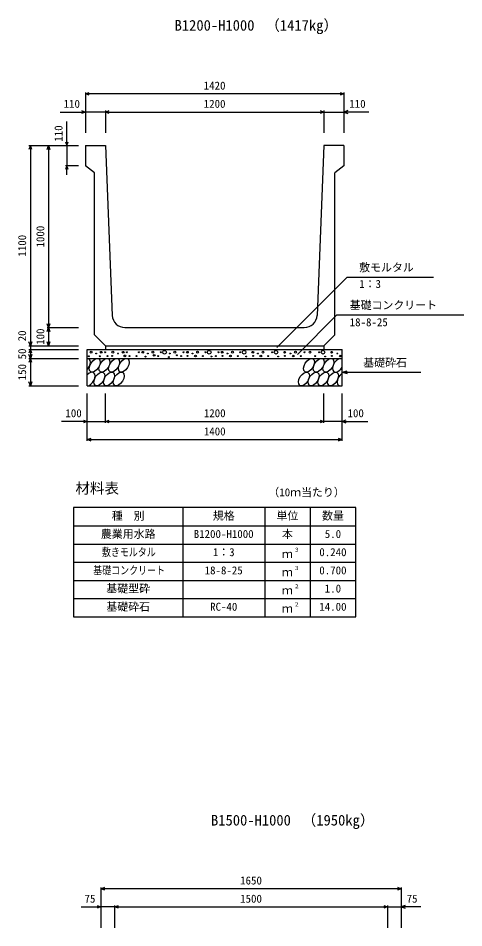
# Model space of a CAD drawing. Units: millimetres, scale not verified. Extents: x -33600 to 33600, y -11880 to 11880.
# Drawn here: x 10189 to 12637, y -5228 to -227 of the extents above; entities that cross this region are included whole.
import ezdxf
from ezdxf.enums import TextEntityAlignment as Align

# ---------------------------------------------------------------- set-up
doc = ezdxf.new("R2010")
doc.units = ezdxf.units.MM
doc.header["$LTSCALE"] = 40
for name, color, linetype, lineweight in [('0-0_DIM', 7, 'Continuous', 25), ('0-2_HATCH', 6, 'Continuous', 25), ('0-3_HYO', 3, 'Continuous', 25), ('0-4_HYO2', 4, 'Continuous', 25), ('0-5_OUTLINE', 3, 'Continuous', 25), ('0-6_TXT', 7, 'Continuous', 25)]:
    doc.layers.add(name, color=color, linetype=linetype, lineweight=lineweight)
doc.styles.add('ＭＳ ゴシック', font='')
doc.styles.get('ＭＳ ゴシック').set_extended_font_data('MS Gothic')

msp = doc.modelspace()

# ---------------------------------------------------------------- linework, layer by layer
at = {"layer": '0-0_DIM'}
for p, q in [((10558.16, -635.67), (10558.16, -858.17)), ((11978.16, -643.17), (10558.16, -643.17)), ((11978.16, -635.67), (11978.16, -858.17)), ((10420.38, -743.17), (10558.16, -743.17)), ((10668.16, -743.17), (10558.16, -743.17)), ((10668.16, -735.67), (10668.16, -858.17)), ((10668.16, -743.17), (11868.16, -743.17)), ((11868.16, -735.67), (11868.16, -858.17)), ((11868.16, -743.17), (11978.16, -743.17)), ((12115.93, -743.17), (11978.16, -743.17)), ((10455.66, -928.17), (10455.66, -795.92)), ((10248.16, -928.17), (10520.66, -928.17)), ((10255.66, -928.17), (10255.66, -2028.17)), ((10355.66, -928.17), (10355.66, -1928.17)), ((10455.66, -928.17), (10455.66, -1038.17)), ((10520.66, -1038.17), (10448.16, -1038.17)), ((10455.66, -1088.17), (10455.66, -1038.17)), ((11995.4, -1651.62), (11609.42, -2037.61)), ((11995.4, -1651.62), (12470.71, -1651.62)), ((11940.14, -1858.88), (11723.33, -2075.69)), ((11940.14, -1858.88), (12637.01, -1858.88)), ((10348.16, -1928.17), (10520.66, -1928.17)), ((10355.66, -1928.17), (10355.66, -2028.17)), ((10248.16, -2028.17), (10520.66, -2028.17)), ((10248.16, -2048.17), (10520.66, -2048.17)), ((10248.16, -2098.17), (10520.66, -2098.17)), ((10255.66, -2098.17), (10255.66, -2248.17)), ((11968.16, -2173.17), (11997.13, -2165.41)), ((11968.16, -2173.17), (12401.47, -2173.17)), ((11968.16, -2173.17), (11997.13, -2180.94)), ((10248.16, -2248.17), (10520.66, -2248.17)), ((10568.16, -2551.6), (10568.16, -2290.24)), ((10668.16, -2451.6), (10668.16, -2290.24)), ((11868.16, -2451.6), (11868.16, -2290.24)), ((11968.16, -2551.6), (11968.16, -2290.24)), ((10568.16, -2444.1), (10426.36, -2444.1)), ((10568.16, -2444.1), (10668.16, -2444.1)), ((10668.16, -2444.1), (11868.16, -2444.1)), ((11968.16, -2444.1), (11868.16, -2444.1)), ((11968.16, -2444.1), (12109.95, -2444.1)), ((10568.16, -2544.1), (11968.16, -2544.1)), ((10643.16, -5005.4), (10643.16, -5227.9)), ((12293.16, -5012.9), (10643.16, -5012.9)), ((12293.16, -5005.4), (12293.16, -5227.9)), ((10534.78, -5112.9), (10643.16, -5112.9)), ((10718.16, -5112.9), (10643.16, -5112.9)), ((10718.16, -5105.4), (10718.16, -5227.9)), ((10718.16, -5112.9), (12218.16, -5112.9)), ((12218.16, -5105.4), (12218.16, -5227.9)), ((12218.16, -5112.9), (12293.16, -5112.9)), ((12401.53, -5112.9), (12293.16, -5112.9))]:
    msp.add_line(p, q, dxfattribs=at)
for points in [[(10579.3, -650.87), (10558.16, -643.17), (10579.3, -635.48)], [(11957.01, -635.48), (11978.16, -643.17), (11957.01, -650.87)], [(10537.01, -735.48), (10558.16, -743.17), (10537.01, -750.87)], [(10689.3, -750.87), (10668.16, -743.17), (10689.3, -735.48)], [(11847.01, -735.48), (11868.16, -743.17), (11847.01, -750.87)], [(11999.3, -735.48), (11978.16, -743.17), (11999.3, -750.87)], [(10263.35, -949.32), (10255.66, -928.17), (10247.96, -949.32)], [(10347.96, -949.32), (10355.66, -928.17), (10363.35, -949.32)], [(10447.96, -907.03), (10455.66, -928.17), (10463.35, -907.03)], [(10463.35, -1059.32), (10455.66, -1038.17), (10447.96, -1059.32)], [(10363.35, -1907.03), (10355.66, -1928.17), (10347.96, -1907.03)], [(10347.96, -1949.32), (10355.66, -1928.17), (10363.35, -1949.32)], [(10263.35, -2007.03), (10255.66, -2028.17), (10247.96, -2007.03)], [(10263.35, -2069.32), (10255.66, -2048.17), (10247.96, -2069.32)], [(10255.66, -2028.17), (10255.66, -2048.17), (10255.66, -2098.17)], [(10363.35, -2007.03), (10355.66, -2028.17), (10347.96, -2007.03)], [(10263.35, -2077.03), (10255.66, -2098.17), (10247.96, -2077.03)], [(10263.35, -2119.32), (10255.66, -2098.17), (10247.96, -2119.32)], [(10263.35, -2227.03), (10255.66, -2248.17), (10247.96, -2227.03)], [(10547.01, -2436.41), (10568.16, -2444.1), (10547.01, -2451.8)], [(10689.3, -2451.8), (10668.16, -2444.1), (10689.3, -2436.41)], [(11847.01, -2436.41), (11868.16, -2444.1), (11847.01, -2451.8)], [(11989.3, -2436.41), (11968.16, -2444.1), (11989.3, -2451.8)], [(10589.3, -2551.8), (10568.16, -2544.1), (10589.3, -2536.41)], [(11947.01, -2536.41), (11968.16, -2544.1), (11947.01, -2551.8)], [(10664.3, -5020.6), (10643.16, -5012.9), (10664.3, -5005.21)], [(12272.01, -5005.21), (12293.16, -5012.9), (12272.01, -5020.6)], [(10622.01, -5105.21), (10643.16, -5112.9), (10622.01, -5120.6)], [(10739.3, -5120.6), (10718.16, -5112.9), (10739.3, -5105.21)], [(12197.01, -5105.21), (12218.16, -5112.9), (12197.01, -5120.6)], [(12314.3, -5105.21), (12293.16, -5112.9), (12314.3, -5120.6)]]:
    msp.add_lwpolyline(points, dxfattribs=at)
at = {"layer": '0-2_HATCH'}
for centre, radius in [((10576.82, -2085.87), 2.5), ((10589.24, -2063.07), 5), ((10617.28, -2070.95), 2.5), ((10636.8, -2086.22), 2.5), ((10645.32, -2063.95), 5), ((10666.35, -2063.95), 2.5), ((10680.37, -2084.96), 2.5), ((10705.31, -2084.28), 2.5), ((10709.24, -2063.07), 5), ((10737.28, -2070.95), 2.5), ((10765.32, -2063.95), 5), ((10775.4, -2084.28), 5), ((10786.35, -2063.95), 2.5), ((10800.37, -2084.96), 2.5), ((10838.18, -2084.96), 2.5), ((10852.2, -2063.95), 2.5), ((10873.23, -2063.95), 5), ((10888.35, -2087.99), 2.5), ((10901.27, -2070.95), 2.5), ((10929.31, -2063.07), 5), ((10935.73, -2080.8), 5), ((10958.18, -2084.96), 2.5), ((10972.2, -2063.95), 2.5), ((10993.23, -2063.95), 10), ((11016.71, -2090.23), 2.5), ((11021.27, -2070.95), 2.5), ((11049.31, -2063.07), 5), ((11060.65, -2080.64), 2.5), ((11083.41, -2084.96), 2.5), ((11097.43, -2063.95), 2.5), ((11118.46, -2063.95), 5), ((11119.76, -2084.29), 2.5), ((11146.49, -2070.95), 2.5), ((11162.82, -2084.53), 5), ((11174.53, -2063.07), 5), ((11203.41, -2084.96), 2.5), ((11217.43, -2063.95), 2.5), ((11238.46, -2063.95), 10), ((11250.42, -2087.03), 2.5), ((11275.1, -2084.96), 2.5), ((11289.12, -2063.95), 2.5), ((11310.15, -2063.95), 5), ((11311.45, -2084.29), 2.5), ((11338.18, -2070.95), 2.5), ((11354.51, -2084.53), 5), ((11366.22, -2063.07), 5), ((11395.1, -2084.96), 2.5), ((11409.12, -2063.95), 2.5), ((11430.15, -2063.95), 10), ((11442.1, -2087.03), 2.5), ((11477.75, -2063.95), 5), ((11479.06, -2084.29), 2.5), ((11505.79, -2070.95), 2.5), ((11522.11, -2084.53), 5), ((11533.83, -2063.07), 5), ((11562.7, -2084.96), 2.5), ((11584.21, -2063.95), 2.5), ((11605.24, -2063.95), 10), ((11617.2, -2087.03), 2.5), ((11652.85, -2063.95), 5), ((11654.15, -2084.29), 2.5), ((11684.13, -2070.95), 2.5), ((11700.45, -2084.53), 5), ((11712.16, -2063.07), 5), ((11741.04, -2084.96), 2.5), ((11762.55, -2063.95), 2.5), ((11791.96, -2063.07), 5), ((11820.84, -2084.96), 2.5), ((11842.35, -2063.95), 2.5), ((11863.38, -2063.95), 10), ((11875.34, -2087.03), 2.5), ((11910.98, -2063.95), 5), ((11912.29, -2084.29), 2.5), ((11942.26, -2070.95), 2.5), ((11958.59, -2084.53), 5)]:
    msp.add_circle(centre, radius, dxfattribs=at)
for centre, start_param, end_param in [((10556.19, -2135.67), 4.3711174, 6.6890199), ((11946.34, -2135.67), 6.2831853, 11.0601374), ((10581.51, -2210.67), 3.4964223, 7.563715), ((11971.66, -2210.67), 0.9351899, 3.8417621)]:
    msp.add_ellipse(centre, major_axis=(21.82, 35.31), ratio=0.5792, start_param=start_param, end_param=end_param, dxfattribs=at)
for centre in [(10609.4, -2135.67), (10662.61, -2135.67), (10715.83, -2135.67), (10769.04, -2135.67), (11786.7, -2135.67), (11839.91, -2135.67), (11893.12, -2135.67), (10634.72, -2210.67), (10687.94, -2210.67), (10741.15, -2210.67), (11758.81, -2210.67), (11812.02, -2210.67), (11865.23, -2210.67), (11918.45, -2210.67)]:
    msp.add_ellipse(centre, major_axis=(21.82, 35.31), ratio=0.5792, dxfattribs=at)
at = {"layer": '0-3_HYO'}
for p, q in [((11093.16, -2918.05), (11093.16, -3518.05)), ((11543.16, -2918.05), (11543.16, -3518.05)), ((11793.16, -2918.05), (11793.16, -3518.05)), ((10493.16, -3018.05), (12043.16, -3018.05))]:
    msp.add_line(p, q, dxfattribs=at)
msp.add_lwpolyline([(10493.16, -3518.05), (12043.16, -3518.05), (12043.16, -2918.05), (10493.16, -2918.05)], close=True, dxfattribs=at)
at = {"layer": '0-4_HYO2'}
for p, q in [((10493.16, -3118.05), (12043.16, -3118.05)), ((10493.16, -3218.05), (12043.16, -3218.05)), ((10493.16, -3318.05), (12043.16, -3318.05)), ((10493.16, -3418.05), (12043.16, -3418.05))]:
    msp.add_line(p, q, dxfattribs=at)
at = {"layer": '0-5_OUTLINE'}
for p, q in [((10558.16, -928.17), (10558.16, -1038.17)), ((11868.16, -928.17), (11830.84, -1860.97)), ((11978.16, -928.17), (11868.16, -928.17)), ((11978.16, -928.17), (11978.16, -1038.17)), ((11978.16, -1038.17), (11928.16, -1078.17)), ((11928.16, -1968.17), (11928.16, -1078.17)), ((10775.41, -1928.17), (11760.9, -1928.17)), ((10608.16, -1968.17), (10668.16, -2028.17)), ((11868.16, -2028.17), (11928.16, -1968.17)), ((10568.16, -2048.17), (11968.16, -2048.17)), ((10568.16, -2248.17), (10568.16, -2048.17)), ((10668.16, -2028.17), (11868.16, -2028.17)), ((10668.16, -2028.17), (10668.16, -2048.17)), ((11868.16, -2028.17), (11868.16, -2048.17)), ((11968.16, -2248.17), (11968.16, -2048.17)), ((10568.16, -2098.17), (11968.16, -2098.17)), ((10568.16, -2248.17), (11968.16, -2248.17))]:
    msp.add_line(p, q, dxfattribs=at)
for points in [[(10558.16, -928.17), (10668.16, -928.17), (10705.47, -1860.97)], [(10608.16, -1968.17), (10608.16, -1078.17), (10558.16, -1038.17)]]:
    msp.add_lwpolyline(points, dxfattribs=at)
for centre, start, end in [((10775.41, -1858.17), 182.29061, 270), ((11760.9, -1858.17), 270, 357.70939)]:
    msp.add_arc(centre, 70, start, end, dxfattribs=at)

# ---------------------------------------------------------------- texts
at = {"layer": '0-0_DIM', "style": 'ＭＳ ゴシック'}
for s, p in [('1420', (11208.16, -633.17)), ('110', (10438.34, -733.17)), ('1200', (11208.16, -733.17)), ('110', (12007.98, -733.17)), ('敷モルタル', (12062.14, -1632.89)), ('1：3', (12062.14, -1723.58)), ('基礎コンクリート', (12010.14, -1840.15)), ('18-8-25', (12010.14, -1933.96)), ('基礎砕石', (12084.48, -2156)), ('100', (10448.16, -2434.1)), ('1200', (11208.69, -2434.1)), ('100', (11998.16, -2434.1)), ('1400', (11208.69, -2534.1)), ('1650', (11408.16, -5002.9)), ('75', (10553.32, -5102.9)), ('1500', (11408.16, -5102.9)), ('75', (12323, -5102.9))]:
    msp.add_text(s, height=43.99, dxfattribs=at).set_placement(p, align=Align.BOTTOM_LEFT)
for s, p in [('110', (10445.66, -906.25)), ('1000', (10345.66, -1488.17)), ('1100', (10245.66, -1538.17)), ('20', (10245.66, -2003.86)), ('100', (10345.66, -2023.17)), ('50', (10245.66, -2103.17)), ('150', (10245.66, -2218.17))]:
    msp.add_text(s, height=43.99, rotation=90, dxfattribs=at).set_placement(p, align=Align.BOTTOM_LEFT)
at = {"layer": '0-6_TXT', "style": 'ＭＳ ゴシック'}
for s, height, p in [('B1200-H1000', 58.65, (11048.16, -313.5)), ('（1417kg）', 58.65, (11546.53, -313.5)), ('材料表', 58.65, (10503.16, -2858.05)), ('（10ｍ当たり）', 43.99, (11563.15, -2869.05)), ('種\u3000別', 43.99, (10703.16, -2998.05)), ('規格', 43.99, (11258.16, -2998.05)), ('単位', 43.99, (11608.16, -2998.05)), ('数量', 43.99, (11858.16, -2998.05)), ('農業用水路', 43.99, (10643.16, -3098.05)), ('B1200-H1000', 43.99, (11153.16, -3098.05)), ('本', 43.99, (11638.16, -3098.05)), ('5.0', 43.99, (11873.16, -3098.05)), ('1：3', 43.99, (11258.16, -3198.05)), ('３', 21.99, (11703.7, -3167.68)), ('0.240', 43.99, (11843.16, -3198.05)), ('ｍ', 43.99, (11638.16, -3208.05)), ('18-8-25', 43.99, (11213.16, -3298.05)), ('３', 21.99, (11703.7, -3267.68)), ('0.700', 43.99, (11843.16, -3298.05)), ('ｍ', 43.99, (11638.16, -3308.05)), ('基礎型砕', 43.99, (10673.16, -3398.05)), ('２', 21.99, (11703.7, -3367.68)), ('1.0', 43.99, (11873.16, -3398.05)), ('ｍ', 43.99, (11638.16, -3408.05)), ('基礎砕石', 43.99, (10673.16, -3498.05)), ('RC-40', 43.99, (11243.16, -3498.05)), ('２', 21.99, (11703.7, -3467.68)), ('14.00', 43.99, (11843.16, -3498.05)), ('ｍ', 43.99, (11638.16, -3508.05)), ('（1950kg）', 58.65, (11746.53, -4683.22)), ('B1500-H1000', 58.65, (11248.16, -4683.22))]:
    msp.add_text(s, height=height, dxfattribs=at).set_placement(p, align=Align.BOTTOM_LEFT)
at = {"layer": '0-6_TXT', "style": 'ＭＳ ゴシック', "width": 0.8}
for s, p in [('敷きモルタル', (10649.16, -3198.05)), ('基礎コンクリート', (10601.16, -3298.05))]:
    msp.add_text(s, height=43.99, dxfattribs=at).set_placement(p, align=Align.BOTTOM_LEFT)

doc.saveas('drawing.dxf')
